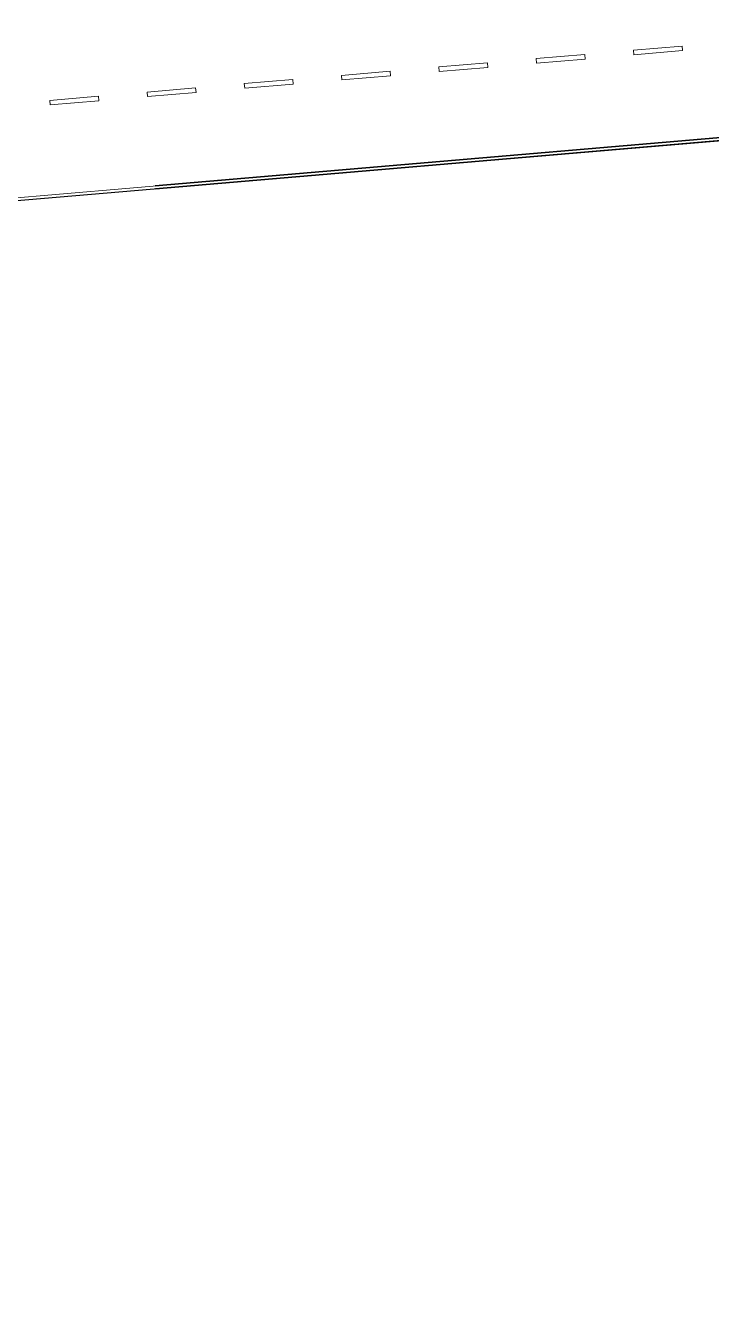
# Model space of a CAD drawing. Header units: millimetres. Extents: x -293269 to 249652, y -282216 to 177033.
# Drawn here: x -47282 to -24805, y -143687 to -101657 of the extents above; entities that cross this region are included whole.
import ezdxf

# ---------------------------------------------------------------- set-up
doc = ezdxf.new("R2010")
doc.units = ezdxf.units.MM
doc.header["$MEASUREMENT"] = 0
for name, color, linetype, lineweight in [('New_Drawing & Figure_Pen_No__26', 5, 'Continuous', 35), ('New_Structural - Bearing_Pen_No__1', 7, 'Continuous', 13), ('New_Structural - Bearing_Pen_No__101', 252, 'Continuous', 13)]:
    doc.layers.add(name, color=color, linetype=linetype, lineweight=lineweight)
doc.layers.add('New_Structural - Bearing', color=7, linetype='Continuous')
doc.layers.add('New_Structural - Bearing_Pen_No__150', color=7, linetype='Continuous', lineweight=25, true_color=0x5b5b00)

# ---------------------------------------------------------------- blocks, each defined once
blk = doc.blocks.new('Slab_17', base_point=(-27349, -102615))
at = {"layer": 'New_Structural - Bearing_Pen_No__1', "color": 7, "linetype": 'Continuous', "lineweight": 13, "flags": 128}
blk.add_lwpolyline([(-27349, -102615), (-25755, -102478), (-25767, -102329), (-27362, -102466)], close=True, dxfattribs=at)
blk = doc.blocks.new('Slab_22', base_point=(-43290, -103983))
at = {"layer": 'New_Structural - Bearing_Pen_No__1', "color": 7, "linetype": 'Continuous', "lineweight": 13, "flags": 128}
blk.add_lwpolyline([(-43290, -103983), (-41696, -103846), (-41709, -103697), (-43303, -103834)], close=True, dxfattribs=at)
blk = doc.blocks.new('Slab_23', base_point=(-40102, -103710))
at = {"layer": 'New_Structural - Bearing_Pen_No__1', "color": 7, "linetype": 'Continuous', "lineweight": 13, "flags": 128}
blk.add_lwpolyline([(-40102, -103710), (-38508, -103573), (-38521, -103423), (-40115, -103560)], close=True, dxfattribs=at)
blk = doc.blocks.new('Slab_24', base_point=(-36914, -103436))
at = {"layer": 'New_Structural - Bearing_Pen_No__1', "color": 7, "linetype": 'Continuous', "lineweight": 13, "flags": 128}
blk.add_lwpolyline([(-36914, -103436), (-35319, -103299), (-35332, -103150), (-36926, -103287)], close=True, dxfattribs=at)
blk = doc.blocks.new('Slab_25', base_point=(-33725, -103162))
at = {"layer": 'New_Structural - Bearing_Pen_No__1', "color": 7, "linetype": 'Continuous', "lineweight": 13, "flags": 128}
blk.add_lwpolyline([(-33725, -103162), (-32131, -103026), (-32144, -102876), (-33738, -103013)], close=True, dxfattribs=at)
blk = doc.blocks.new('Slab_26', base_point=(-30537, -102889))
at = {"layer": 'New_Structural - Bearing_Pen_No__1', "color": 7, "linetype": 'Continuous', "lineweight": 13, "flags": 128}
blk.add_lwpolyline([(-30537, -102889), (-28943, -102752), (-28956, -102602), (-30550, -102739)], close=True, dxfattribs=at)
blk = doc.blocks.new('Slab_843', base_point=(-173255, -111975))
at = {"layer": 'New_Structural - Bearing_Pen_No__101', "color": 252, "linetype": 'Continuous', "lineweight": 13, "flags": 128}
blk.add_lwpolyline([(-172736, -118014), (9124, -102449, -0.127854), (11452, -102986, 0.081118), (13030, -104315, -0.128604), (13957, -106532), (14297, -110619), (9214, -111041), (11842, -141037), (12992, -154422), (29019, -153045), (27869, -139660), (27863, -139660), (25365, -109659), (20273, -110082), (19924, -105883, -0.122889), (20477, -103677, 0.5103), (19629, -93347, -0.123985), (18689, -91024), (18338, -86812), (23421, -86389), (16093, 1761)], format="xyb", dxfattribs=at)
blk = doc.blocks.new('Slab_848', base_point=(-46478, -104257))
at = {"layer": 'New_Structural - Bearing_Pen_No__1', "color": 7, "linetype": 'Continuous', "lineweight": 13, "flags": 128}
blk.add_lwpolyline([(-46478, -104257), (-44884, -104120), (-44897, -103971), (-46491, -104107)], close=True, dxfattribs=at)
blk = doc.blocks.new('Slab_887', base_point=(-172731, -118055))
at = {"layer": 'New_Structural - Bearing_Pen_No__150', "color": 58, "linetype": 'Continuous', "lineweight": 25, "true_color": 0x5b5b00, "flags": 128}
blk.add_lwpolyline([(16093, 1761), (25365, -109659), (29019, -153045), (31644, -187506), (31675, -187854), (32096, -192588), (34968, -224851), (-8121, -235054), (-14448, -160744), (-14340, -160735), (-17517, -124689), (-19195, -104984), (-172731, -118055)], dxfattribs=at)

msp = doc.modelspace()

# ---------------------------------------------------------------- linework, layer by layer
at = {"layer": 'New_Drawing & Figure_Pen_No__26', "color": 5, "linetype": 'Continuous', "lineweight": 35, "flags": 128}
for points in [[(-43038.4, -106913.4), (9123.5, -102449.1)], [(-43029.8, -107013), (9129.2, -102549)]]:
    msp.add_lwpolyline(points, dxfattribs=at)

# ---------------------------------------------------------------- block references
at = {"layer": 'New_Structural - Bearing', "color": 252, "linetype": 'Continuous', "lineweight": 13}
msp.add_blockref('Slab_843', (-173254.8, -111975.2), dxfattribs=at)
at = {"layer": 'New_Structural - Bearing', "color": 58, "linetype": 'Continuous', "lineweight": 25, "true_color": 0x5b5b00}
msp.add_blockref('Slab_887', (-172731.4, -118054.8), dxfattribs=at)
at = {"layer": 'New_Structural - Bearing', "color": 7, "linetype": 'Continuous', "lineweight": 13}
for name, p in [('Slab_17', (-27348.8, -102615.1)), ('Slab_25', (-33725.3, -103162.4)), ('Slab_26', (-30537.1, -102888.7)), ('Slab_24', (-36913.6, -103436)), ('Slab_22', (-43290.2, -103983.3)), ('Slab_23', (-40101.9, -103709.6)), ('Slab_848', (-46478.5, -104256.9))]:
    msp.add_blockref(name, p, dxfattribs=at)

doc.saveas('drawing.dxf')
